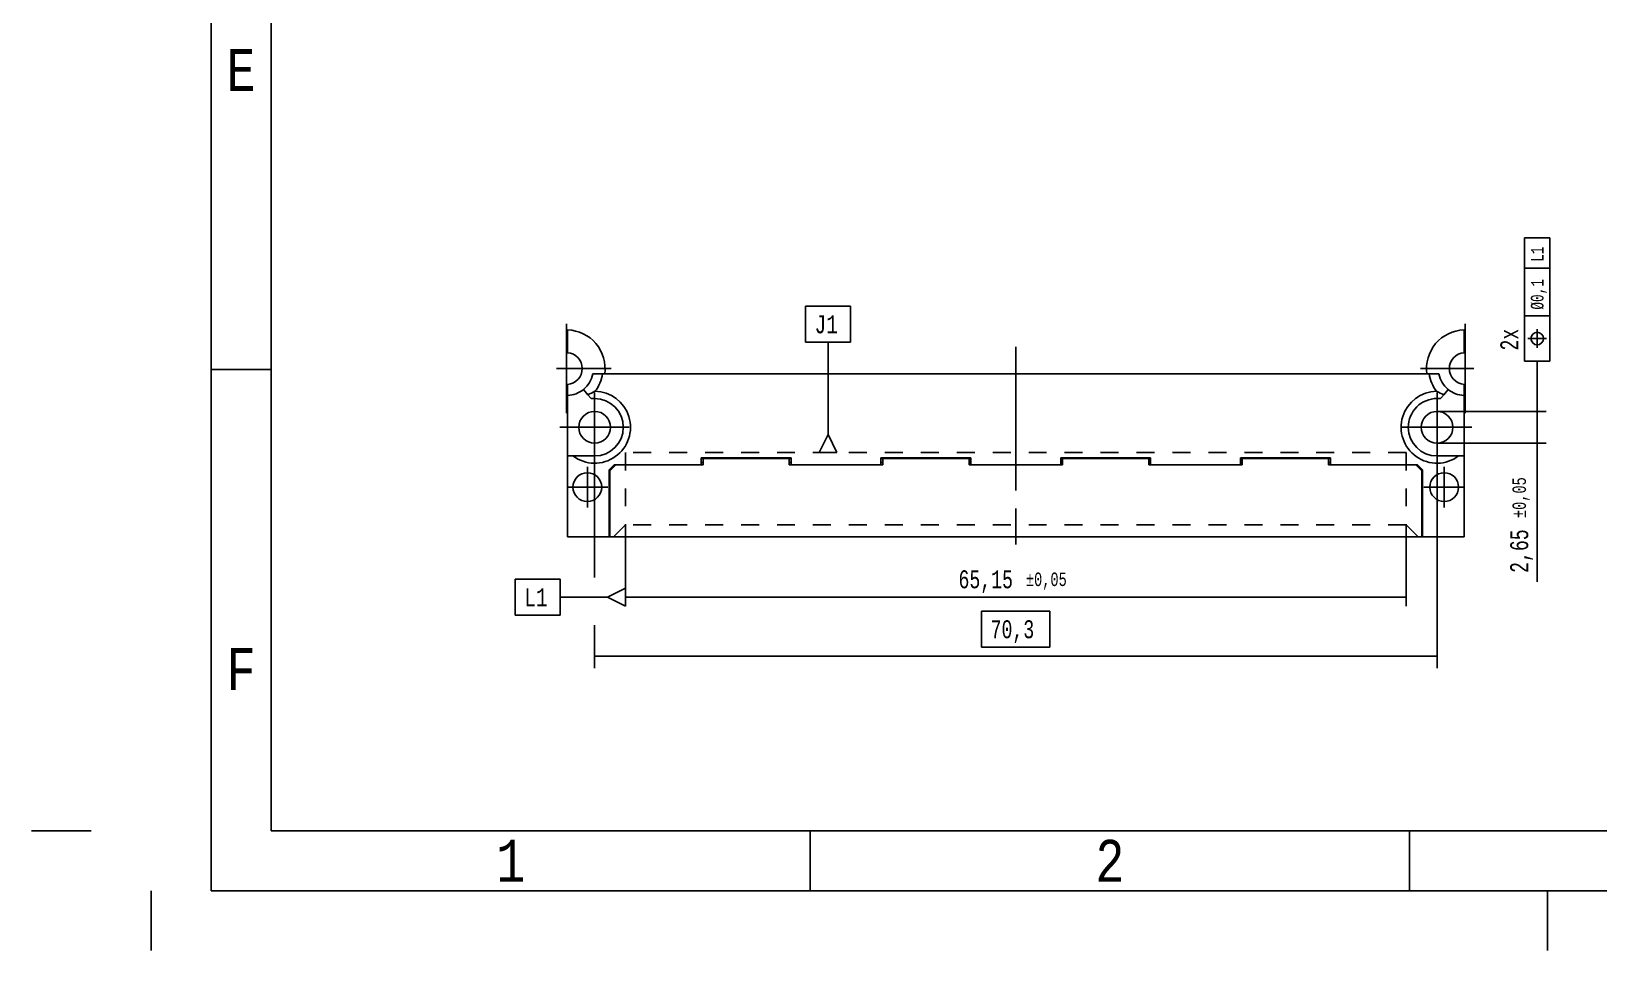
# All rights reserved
# Model space of a CAD drawing. Extents: x 0 to 420, y 0 to 297.
# Drawn here: x 0 to 130.8, y 0 to 76.7 of the extents above; entities that cross this region are included whole.
import ezdxf
from ezdxf.enums import TextEntityAlignment as Align

# ---------------------------------------------------------------- set-up
doc = ezdxf.new("R2010")
doc.units = 0
doc.linetypes.add('CENTERLINE', pattern=[30, 12, -1.5, 3, -1.5, 12])
doc.linetypes.add('HIDDEN', pattern=[4.5, 1.5, -1.5, 1.5])
doc.layers.add('1', color=7, linetype='CONTINUOUS')
doc.layers.add('3', color=7, linetype='CONTINUOUS')
doc.styles.get("Standard").update_dxf_attribs({"font": 'monotxt.shx'})
doc.dimstyles.new('DSTYLE12', dxfattribs={"dimtxt": 1.5, "dimasz": 1.5, "dimexe": 1.5, "dimexo": 0, "dimgap": 1.5, "dimtad": 1, "dimrnd": 0.01, "dimzin": 11, "dimcen": 0.09, "dimazin": 3, "dimtol": 1, "dimtp": 0.05, "dimtfac": 1, "dimtdec": 4, "dimtofl": 0, "dimtmove": 0, "dimatfit": 3, "dimtolj": 1, "dimtzin": 0})
doc.dimstyles.new('DSTYLE7', dxfattribs={"dimtxt": 1.5, "dimasz": 1.5, "dimexe": 2, "dimexo": 0, "dimgap": 1.5, "dimtad": 1, "dimrnd": 0.01, "dimzin": 11, "dimcen": 0.09, "dimazin": 3, "dimtp": 0.05, "dimtfac": 1, "dimtdec": 4, "dimtofl": 0, "dimtmove": 0, "dimatfit": 3, "dimtolj": 1, "dimtzin": 0})

# ---------------------------------------------------------------- blocks, each defined once
blk = doc.blocks.new('_AH13')
at = {"layer": '101', "color": 0, "linetype": 'CONTINUOUS'}
blk.add_solid([(0, 0), (-1, 0.166667), (-1, -0.166667), (0, 0)], dxfattribs=at)
blk = doc.blocks.new('*D1446')
at = {"layer": '3', "color": 1, "linetype": 'CONTINUOUS'}
for p, q in [((46.996684, 40.785225), (46.996684, 31.154866)), ((117.29668, 40.785225), (117.29668, 23.57374)), ((84.996684, 28.32424), (79.296684, 28.32424)), ((79.296684, 28.32424), (79.296684, 25.32424)), ((84.996684, 25.32424), (84.996684, 28.32424)), ((46.996684, 27.16228), (46.996684, 23.57374)), ((79.296684, 25.32424), (84.996684, 25.32424)), ((46.996684, 24.57374), (82.146684, 24.57374)), ((117.29668, 24.57374), (82.146684, 24.57374))]:
    blk.add_line(p, q, dxfattribs=at)
at = {"layer": '3', "color": 1, "xscale": 1.5, "yscale": 1.5, "zscale": 1.5}
for p, rotation in [((46.996684, 24.57374), 180), ((117.29668, 24.57374), 360)]:
    blk.add_blockref('_AH13', p, dxfattribs=dict(at, rotation=rotation))
at = {"layer": '3', "color": 1, "linetype": 'CONTINUOUS', "width": 0.7}
blk.add_text('70,3', height=1.5, dxfattribs=at).set_placement((80.046684, 26.07424))
blk = doc.blocks.new('*FC102')
at = {"layer": '3', "color": 1, "linetype": 'CONTINUOUS'}
for p, q in [((0, -1.5), (0, 1.5)), ((0, 1.5), (3.75, 1.5)), ((3.75, 1.5), (3.75, -1.5)), ((0, -1.5), (3.75, -1.5)), ((1.88, -1.5), (1.88, -3)), ((1.88, -3), (1.88, -9.19)), ((1.88, -9.19), (1.12, -10.69)), ((2.62, -10.69), (1.88, -9.19)), ((1.12, -10.69), (2.62, -10.69))]:
    blk.add_line(p, q, dxfattribs=at)
at = {"layer": '3', "color": 1, "linetype": 'CONTINUOUS', "width": 0.75}
blk.add_text('J1', height=1.5, dxfattribs=at).set_placement((0.75, -0.75))
blk = doc.blocks.new('*D4328')
at = {"layer": '3', "color": 1, "linetype": 'CONTINUOUS'}
for p, q in [((49.571684, 35.535225), (49.571684, 28.744112)), ((114.72168, 35.535225), (114.72168, 28.744112)), ((49.571684, 29.494112), (82.146684, 29.494112)), ((114.72168, 29.494112), (82.146684, 29.494112))]:
    blk.add_line(p, q, dxfattribs=at)
at = {"layer": '3', "color": 1, "xscale": 1.5, "yscale": 1.5, "zscale": 1.5}
for p, rotation in [((49.571684, 29.494112), 180), ((49.571684, 29.494112), 180), ((114.72168, 29.494112), 360), ((114.72168, 29.494112), 360)]:
    blk.add_blockref('_AH13', p, dxfattribs=dict(at, rotation=rotation))
at = {"layer": '3', "color": 1, "linetype": 'CONTINUOUS', "width": 0.7}
for s, height, p in [('65,15', 1.5, (77.365434, 30.244612)), ('%%p0,05', 1.125, (82.990434, 30.432112))]:
    blk.add_text(s, height=height, dxfattribs=at).set_placement(p)
blk = doc.blocks.new('*FC982')
at = {"layer": '3', "color": 1, "linetype": 'CONTINUOUS'}
for p, q in [((0, -1.5), (0, 1.5)), ((0, 1.5), (3.75, 1.5)), ((3.75, 1.5), (3.75, -1.5)), ((3.75, 0), (5.25, 0)), ((5.25, 0), (7.69, 0)), ((9.19, 0.75), (7.69, 0)), ((7.69, 0), (9.19, -0.75)), ((9.19, -0.75), (9.19, 0.75)), ((0, -1.5), (3.75, -1.5))]:
    blk.add_line(p, q, dxfattribs=at)
at = {"layer": '3', "color": 1, "linetype": 'CONTINUOUS', "width": 0.75}
blk.add_text('L1', height=1.5, dxfattribs=at).set_placement((0.75, -0.75))
blk = doc.blocks.new('*D5357')
at = {"layer": '3', "color": 1, "linetype": 'CONTINUOUS'}
for p, q in [((125.65452, 48.010225), (125.65452, 42.360225)), ((117.29668, 45.010225), (126.40452, 45.010225)), ((117.29668, 42.360225), (126.40452, 42.360225)), ((125.65452, 42.360225), (125.65452, 30.78005))]:
    blk.add_line(p, q, dxfattribs=at)
at = {"layer": '3', "color": 1, "xscale": 1.5, "yscale": 1.5, "zscale": 1.5}
for p, rotation in [((125.65452, 45.010225), 630), ((125.65452, 45.010225), 630), ((125.65452, 42.360225), 810), ((125.65452, 42.360225), 810)]:
    blk.add_blockref('_AH13', p, dxfattribs=dict(at, rotation=rotation))
at = {"layer": '3', "color": 1, "linetype": 'CONTINUOUS', "width": 0.7}
for s, height, p in [('%%p0,05', 1.125, (124.71652, 36.10505)), ('2,65', 1.5, (124.90402, 31.53005))]:
    blk.add_text(s, height=height, rotation=90, dxfattribs=at).set_placement(p)
blk = doc.blocks.new('*FC784')
at = {"layer": '3', "color": 1, "linetype": 'CONTINUOUS'}
for p, q in [((0, 0), (0, 3)), ((0, 3), (14.7, 3)), ((2.7, 0.375), (2.7, 2.625)), ((5.4, 3), (5.4, 0)), ((11.1, 3), (11.1, 0)), ((14.7, 3), (14.7, 0)), ((0, 0), (14.7, 0)), ((1.575, 1.5), (3.825, 1.5))]:
    blk.add_line(p, q, dxfattribs=at)
blk.add_circle((2.7, 1.5), 0.75, dxfattribs=at)
at = {"layer": '3', "color": 1, "linetype": 'CONTINUOUS', "width": 0.7}
for s, p in [('%%c0,1', (6.15, 0.75)), ('L1', (11.85, 0.75))]:
    blk.add_text(s, height=1.5, dxfattribs=at).set_placement(p)
blk = doc.blocks.new('*FC785')
at = {"layer": '3', "color": 1, "linetype": 'CONTINUOUS'}
for q in [(0, 0), (0, -4.187213)]:
    blk.add_line((0, 0), q, dxfattribs=at)
at = {"layer": '3', "xscale": 0.75, "yscale": 0.75, "zscale": 0.75, "rotation": 90}
blk.add_blockref('_AH13', (0, -4.187213), dxfattribs=at)

msp = doc.modelspace()

# ---------------------------------------------------------------- linework, layer by layer
at = {"layer": '1', "color": 3, "linetype": 'CONTINUOUS'}
for p, q in [((15, 292), (15, 5)), ((15, 48.5), (20, 48.5)), ((5, 10), (0, 10)), ((15, 5), (15, 10)), ((65, 5), (65, 10)), ((115, 5), (115, 10)), ((10, 0), (10, 5)), ((20, 5), (15, 5)), ((20, 5), (415, 5)), ((126.5, 5), (126.5, 0))]:
    msp.add_line(p, q, dxfattribs=at)
at = {"layer": '1', "color": 2, "linetype": 'CONTINUOUS'}
for p, q in [((20, 287), (20, 10)), ((20, 10), (410, 10))]:
    msp.add_line(p, q, dxfattribs=at)
at = {"layer": '3', "color": 3, "linetype": 'CENTERLINE'}
for p, q in [((44.646684, 48.585225), (44.646684, 52.310225)), ((119.64668, 48.585225), (119.64668, 52.310225)), ((82.146684, 50.409204), (82.146684, 32.969684)), ((43.818292, 48.585225), (48.371684, 48.585225)), ((44.646684, 48.585225), (44.646684, 44.860225)), ((120.37423, 48.585225), (115.92168, 48.585225)), ((119.64668, 48.585225), (119.64668, 44.860225)), ((46.996684, 43.685225), (46.996684, 46.585225)), ((117.29668, 43.685225), (117.29668, 46.585225)), ((46.996684, 43.685225), (44.096684, 43.685225)), ((46.996684, 43.685225), (49.896684, 43.685225)), ((46.996684, 43.685225), (46.996684, 40.785225)), ((117.29668, 43.685225), (114.39668, 43.685225)), ((117.29668, 43.685225), (120.19668, 43.685225)), ((117.29668, 43.685225), (117.29668, 40.785225)), ((46.396684, 38.685225), (46.396684, 40.385225)), ((117.89668, 38.685225), (117.89668, 40.385225)), ((46.396684, 38.685225), (44.696684, 38.685225)), ((46.396684, 38.685225), (48.096684, 38.685225)), ((46.396684, 38.685225), (46.396684, 36.985225)), ((117.89668, 38.685225), (116.19668, 38.685225)), ((117.89668, 38.685225), (117.89668, 38.685225)), ((117.89668, 38.685225), (117.89668, 38.685225)), ((117.89668, 38.685225), (119.59668, 38.685225)), ((117.89668, 38.685225), (117.89668, 36.985225))]:
    msp.add_line(p, q, dxfattribs=at)
at = {"layer": '3', "color": 40, "linetype": 'CONTINUOUS'}
for p, q in [((44.746684, 49.906446), (44.746684, 51.808674)), ((119.54668, 51.808674), (119.54668, 49.906446)), ((44.746684, 46.337448), (44.746684, 47.264004)), ((46.851224, 48.135225), (47.663304, 48.135225)), ((116.63006, 48.135225), (47.663304, 48.135225)), ((116.63006, 48.135225), (117.44214, 48.135225)), ((119.54668, 47.264004), (119.54668, 46.337448)), ((44.746684, 41.285225), (44.746684, 46.337448)), ((46.436916, 46.401709), (46.068188, 46.841142)), ((46.702478, 46.085225), (46.436916, 46.401709)), ((46.996684, 46.085225), (46.702478, 46.085225)), ((117.59089, 46.085225), (117.29668, 46.085225)), ((117.85645, 46.401709), (117.59089, 46.085225)), ((118.22518, 46.841142), (117.85645, 46.401709)), ((119.54668, 46.337448), (119.54668, 41.285225)), ((45.196684, 41.285225), (44.746684, 41.285225)), ((44.746684, 41.285225), (44.746684, 34.535225)), ((45.196684, 41.285225), (46.996684, 41.285225)), ((55.896684, 40.535225), (55.896684, 41.135225)), ((55.896684, 41.135225), (63.396684, 41.135225)), ((63.396684, 41.135225), (63.396684, 40.535225)), ((70.896684, 40.535225), (70.896684, 41.135225)), ((70.896684, 41.135225), (78.396684, 41.135225)), ((78.396684, 41.135225), (78.396684, 40.535225)), ((85.896684, 40.535225), (85.896684, 41.135225)), ((85.896684, 41.135225), (93.396684, 41.135225)), ((93.396684, 41.135225), (93.396684, 40.535225)), ((100.89668, 40.535225), (100.89668, 41.135225)), ((100.89668, 41.135225), (108.39668, 41.135225)), ((108.39668, 41.135225), (108.39668, 40.535225)), ((117.29668, 41.285225), (119.09668, 41.285225)), ((119.54668, 41.285225), (119.09668, 41.285225)), ((119.54668, 41.285225), (119.54668, 34.535225)), ((48.221684, 40.135225), (48.620117, 40.535225)), ((48.221684, 34.535225), (48.221684, 40.135225)), ((48.620117, 40.535225), (55.896684, 40.535225)), ((63.396684, 40.535225), (70.896684, 40.535225)), ((78.396684, 40.535225), (85.896684, 40.535225)), ((93.396684, 40.535225), (100.89668, 40.535225)), ((108.39668, 40.535225), (115.67011, 40.535225)), ((115.67011, 40.535225), (116.07168, 40.135225)), ((116.07168, 40.135225), (116.07168, 34.535225)), ((44.746684, 34.535225), (48.221684, 34.535225)), ((48.271684, 34.535225), (48.221684, 34.535225)), ((116.07168, 34.535225), (116.02168, 34.535225)), ((116.07168, 34.535225), (119.54668, 34.535225))]:
    msp.add_line(p, q, dxfattribs=at)
at = {"layer": '3', "color": 1, "linetype": 'CONTINUOUS'}
for p, q in [((44.646684, 48.585225), (44.646684, 48.585225)), ((44.646684, 48.585225), (44.646684, 48.585225)), ((119.64668, 48.585225), (119.64668, 48.585225)), ((119.64668, 48.585225), (119.64668, 48.585225)), ((119.64668, 48.585225), (119.64668, 48.585225)), ((119.64668, 48.585225), (119.64668, 48.585225)), ((46.996684, 43.685225), (46.996684, 43.685225)), ((46.996684, 43.685225), (46.996684, 43.685225)), ((117.29668, 43.685225), (117.29668, 43.685225)), ((117.29668, 43.685225), (117.29668, 43.685225)), ((46.396684, 38.685225), (46.396684, 38.685225)), ((46.396684, 38.685225), (46.396684, 38.685225)), ((117.89668, 38.685225), (117.89668, 38.685225)), ((117.89668, 38.685225), (117.89668, 38.685225)), ((117.89668, 38.685225), (117.89668, 38.685225)), ((117.89668, 38.685225), (117.89668, 38.685225)), ((117.89668, 38.685225), (117.89668, 38.685225)), ((117.89668, 38.685225), (117.89668, 38.685225))]:
    msp.add_line(p, q, dxfattribs=at)
at = {"layer": '3', "color": 150, "linetype": 'HIDDEN'}
for p, q in [((49.571684, 41.585225), (49.571684, 35.535225)), ((114.72168, 41.585225), (49.571684, 41.585225)), ((114.72168, 41.585225), (114.72168, 35.535225)), ((49.571684, 35.535225), (48.571684, 34.535225)), ((114.72168, 35.535225), (49.571684, 35.535225)), ((114.72168, 35.535225), (115.72168, 34.535225))]:
    msp.add_line(p, q, dxfattribs=at)
at = {"layer": '3', "color": 30, "linetype": 'CONTINUOUS'}
for p, q in [((56.046684, 40.735225), (55.896681, 40.735225)), ((55.896684, 41.085225), (56.046684, 41.085225)), ((63.246684, 41.085225), (56.046684, 41.085225)), ((56.046684, 41.085225), (56.046684, 40.535225)), ((63.246684, 41.085225), (63.396684, 41.085225)), ((63.246684, 40.535225), (63.246684, 41.085225)), ((63.396679, 40.735225), (63.246684, 40.735225)), ((71.046684, 40.735225), (70.896676, 40.735225)), ((70.896684, 41.085225), (71.046684, 41.085225)), ((78.246684, 41.085225), (71.046684, 41.085225)), ((71.046684, 41.085225), (71.046684, 40.535225)), ((78.246684, 41.085225), (78.396684, 41.085225)), ((78.246684, 40.535225), (78.246684, 41.085225)), ((78.396692, 40.735225), (78.246684, 40.735225)), ((85.896684, 41.085225), (86.046684, 41.085225)), ((86.046684, 40.735225), (85.89669, 40.735225)), ((93.246684, 41.085225), (86.046684, 41.085225)), ((86.046684, 41.085225), (86.046684, 40.535225)), ((93.246684, 41.085225), (93.396684, 41.085225)), ((93.246684, 40.535225), (93.246684, 41.085225)), ((93.396688, 40.735225), (93.246684, 40.735225)), ((100.89668, 41.085225), (101.04668, 41.085225)), ((101.04668, 40.735225), (100.89669, 40.735225)), ((108.24668, 41.085225), (101.04668, 41.085225)), ((101.04668, 41.085225), (101.04668, 40.535225)), ((108.24668, 41.085225), (108.39668, 41.085225)), ((108.24668, 40.535225), (108.24668, 41.085225)), ((108.39668, 40.735225), (108.24668, 40.735225)), ((48.771684, 40.535225), (48.271684, 40.035225)), ((48.271684, 40.035225), (48.274601, 40.188345)), ((48.271684, 34.535225), (48.271684, 40.035225)), ((56.046684, 40.535225), (55.896684, 40.535225)), ((63.396684, 40.535225), (63.246684, 40.535225)), ((71.046684, 40.535225), (70.896684, 40.535225)), ((78.396684, 40.535225), (78.246684, 40.535225)), ((86.046684, 40.535225), (85.896684, 40.535225)), ((93.396684, 40.535225), (93.246684, 40.535225)), ((101.04668, 40.535225), (100.89668, 40.535225)), ((108.39668, 40.535225), (108.24668, 40.535225)), ((116.02168, 40.035225), (115.52168, 40.535225)), ((116.02168, 40.035225), (116.02168, 34.535225)), ((116.02168, 34.535225), (48.271684, 34.535225))]:
    msp.add_line(p, q, dxfattribs=at)
at = {"layer": '3', "color": 180, "linetype": 'CONTINUOUS'}
for p, q in [((48.246684, 36.835225), (48.221686, 37.210182)), ((48.271684, 36.471087), (48.246684, 36.835225))]:
    msp.add_line(p, q, dxfattribs=at)
at = {"layer": '3', "color": 40, "linetype": 'CONTINUOUS'}
for centre, radius in [((46.996684, 43.685225), 1.325), ((117.29668, 43.685225), 1.325), ((46.396684, 38.685225), 1.2), ((117.89668, 38.685225), 1.2)]:
    msp.add_circle(centre, radius, dxfattribs=at)
for centre, radius, start, end in [((44.646684, 48.585225), 3.225, 351.97907, 448.2231), ((119.64668, 48.585225), 3.225, 91.776898, 188.02093), ((44.646684, 48.585225), 1.325, 0, 85.671708), ((119.64668, 48.585225), 1.325, 94.328293, 265.67171), ((44.646684, 48.585225), 1.325, 274.32829, 360), ((44.646684, 48.585225), 2.25, 309.18155, 348.46404), ((44.646684, 48.585225), 3.05, 321.46295, 351.51555), ((119.64668, 48.585225), 3.05, 188.48445, 218.53705), ((119.64668, 48.585225), 2.25, 191.53617, 230.81845), ((44.646684, 48.585225), 2.25, 272.5473, 309.18155), ((46.996684, 43.685225), 3, 233.1301, 449.31766), ((46.996684, 43.685225), 2.4, 270, 450), ((117.29668, 43.685225), 3, 90.682344, 306.8699), ((117.29668, 43.685225), 2.4, 89.999996, 180), ((119.64668, 48.585225), 2.25, 230.81845, 267.4527), ((117.29668, 43.685225), 2.4, 180, 270)]:
    msp.add_arc(centre, radius, start, end, dxfattribs=at)
msp.add_open_spline([(47.032412, 46.685008), (46.830983, 46.58941), (46.631867, 46.494681), (46.436908, 46.401711)], degree=3, dxfattribs=at)
at = {"layer": '3', "color": 40, "linetype": 'CONTINUOUS', "extrusion": (0.75805, 0.75805, 0.75805)}
msp.add_open_spline([(117.85646, 46.401711), (117.66157, 46.49465), (117.46246, 46.589376), (117.26095, 46.685008)], degree=3, dxfattribs=at)

# ---------------------------------------------------------------- block references
at = {"layer": '3', "xscale": 0.7, "yscale": 0.7, "zscale": 0.7, "rotation": 90}
msp.add_blockref('*FC784', (126.70452, 49.197438), dxfattribs=at)
at = {"layer": '3'}
for name, p in [('*FC102', (64.606225, 52.277131)), ('*FC785', (125.65452, 49.197438)), ('*FC982', (40.381779, 29.494112))]:
    msp.add_blockref(name, p, dxfattribs=at)

# ---------------------------------------------------------------- texts
at = {"layer": '1', "color": 1, "linetype": 'CONTINUOUS', "width": 0.8}
for s, p in [('E', (17.5, 73.5)), ('F', (17.5, 23.5)), ('1', (40, 7.5)), ('2', (90, 7.5))]:
    msp.add_text(s, height=3.5, dxfattribs=at).set_placement(p, align=Align.MIDDLE_CENTER)
at = {"layer": '3', "color": 1, "linetype": 'CONTINUOUS', "width": 0.7}
msp.add_text('2x', height=1.5, rotation=90, dxfattribs=at).set_placement((124.08112, 50.087221))

# ---------------------------------------------------------------- dimensions: what is measured, and where the dimension line sits
at = {"layer": '3', "color": 1, "linetype": 'CONTINUOUS'}
dim = msp.add_linear_dim(base=(125.65452, 42.360225), p1=(117.29668, 45.010225), p2=(117.29668, 42.360225), angle=270, dimstyle='DSTYLE12', override={"dimblk": '_AH13', "dimsah": 0}, dxfattribs=at)
dim.commit()
dim.dimension.update_dxf_attribs({"geometry": '*D5357', "text_midpoint": (124.15402, 35.7863), "dimtype": 129})
for base, p1, p2, dimstyle, picture, middle in [((117.29668, 24.57374), (46.996684, 40.785225), (117.29668, 40.785225), 'DSTYLE7', '*D1446', (82.146684, 26.82424)), ((114.72168, 29.494112), (49.571684, 35.535225), (114.72168, 35.535225), 'DSTYLE12', '*D4328', (82.146684, 30.994612))]:
    dim = msp.add_linear_dim(base=base, p1=p1, p2=p2, dimstyle=dimstyle, override={"dimblk": '_AH13', "dimsah": 0}, dxfattribs=at)
    dim.commit()
    dim.dimension.update_dxf_attribs({"geometry": picture, "text_midpoint": middle, "dimtype": 128})

doc.saveas('drawing.dxf')
